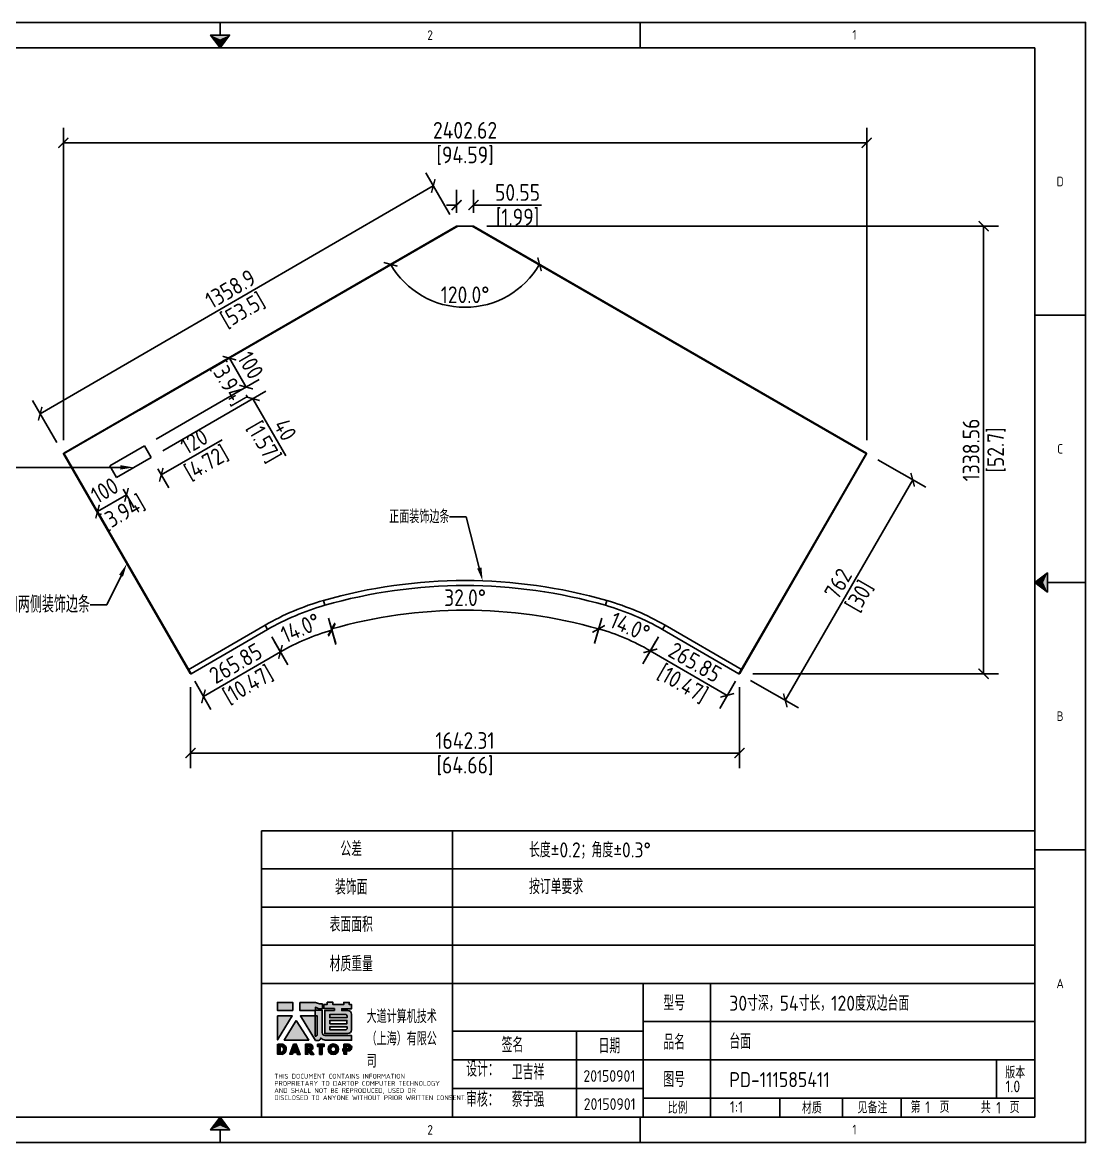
# Model space of a CAD drawing. Header units: millimetres. Extents: x 334 to 23266, y -22310 to 9660.
# Drawn here: x 1991 to 5171, y -5086 to -1735 of the extents above; entities that cross this region are included whole.
import ezdxf
from ezdxf import colors
from ezdxf.entities.mleader import LeaderData, LeaderLine
from ezdxf.enums import TextEntityAlignment as Align
from ezdxf.math import Vec2, Vec3

# ---------------------------------------------------------------- set-up
doc = ezdxf.new("R2010")
doc.units = ezdxf.units.MM
doc.header["$MEASUREMENT"] = 0
doc.layers.get('Defpoints').update_dxf_attribs({"color": 252})
for name, color, linetype in [('DIM', 2, 'Continuous'), ('TITLEBLOCK', 255, 'Continuous'), ('WORKSURFACE', 7, 'Continuous')]:
    doc.layers.add(name, color=color, linetype=linetype)
doc.styles.add('Dartop Text Style', font='gbenor.shx', dxfattribs={"bigfont": 'gbcbig.shx'})
doc.dimstyles.new('Dartop DIM Style', dxfattribs={"dimscale": 20, "dimtxt": 2.5, "dimasz": 1.5, "dimexe": 2.25, "dimexo": 2, "dimtad": 1, "dimdsep": 46, "dimtxsty": 'Dartop Text Style', "dimblk": 'ARCHTICK', "dimcen": 0.09, "dimadec": 1, "dimazin": 0, "dimtfac": 1, "dimtofl": 0, "dimtmove": 0, "dimatfit": 1, "dimfxl": 1, "dimtolj": 1, "dimtzin": 0, "dimarcsym": 0})

# ---------------------------------------------------------------- blocks, each defined once
blk = doc.blocks.new('*U5')
at = {"color": 254, "linetype": 'Continuous', "extrusion": (0, 0, -1)}
for points in [[(-17, 0.333), (-16.812, 0.25), (-17, 0.5)], [(-17, 0.333), (-17, 0.5), (-17.188, 0.25)], [(-17, 0.333), (-17.188, 0.25), (-16.812, 0.25)]]:
    blk.add_solid(points, dxfattribs=at)
blk = doc.blocks.new('*U4')
at = {"color": 254, "linetype": 'Continuous', "extrusion": (0, 0, -1)}
for points in [[(-33.167, 11), (-33, 11), (-33.25, 11.188)], [(-33.167, 11), (-33.25, 11.188), (-33.25, 10.812)], [(-33.167, 11), (-33.25, 10.812), (-33, 11)]]:
    blk.add_solid(points, dxfattribs=at)
blk = doc.blocks.new('*U6')
at = {"color": 254, "linetype": 'Continuous'}
for points in [[(17, 21.667), (17.188, 21.75), (16.812, 21.75)], [(17, 21.667), (16.812, 21.75), (17, 21.5)], [(17, 21.667), (17, 21.5), (17.188, 21.75)]]:
    blk.add_solid(points, dxfattribs=at)
blk = doc.blocks.new('dadao')
for p, q in [((48, 19.2), (44.9, 10.4)), ((44.9, 10.4), (51.2, 10.4)), ((51.2, 10.4), (48, 19.2))]:
    blk.add_line(p, q)
for points in [[(41.8, 121.6), (41.8, 143.7), (-0.4, 143.7), (-0.4, 121.6), (41.8, 121.6)], [(104.8, 122), (104.8, 130.3), (114.1, 126.3), (124.2, 126.3), (124.2, 139.6), (115.9, 139.6), (105.1, 143.9), (61.5, 143.9)], [(61.7, 144), (61.7, 121.3), (103.9, 121.3)], [(113.4, 38.7), (105.1, 38.7), (63, 106.5), (103.9, 106.5), (103.9, 120.9), (103.9, 121.3)], [(109.7, 53.6), (109.7, 106.2), (104.3, 106.2), (104.3, 50.4), (106.6, 50.4)], [(144.6, 94.4), (144.6, 84.8), (192, 84.8), (192, 94.1), (144.9, 94.1)], [(120.2, 45), (119.5, 45), (119.5, 44.6)], [(0, 28), (0, 0), (11.8, 0)], [(0.1, 28), (14, 28)], [(7.1, 21.8), (7.1, 6.1), (12, 6.1)], [(7.1, 21.8), (11.4, 21.8)], [(76.8, 28.2), (76.8, 0), (84.1, 0), (84.1, 11.1), (91.6, -0.1), (100.3, -0.1), (91.7, 11.1)], [(76.8, 28.2), (90.6, 28.2)], [(84, 22.7), (84, 15.3), (87.2, 15.3)], [(84, 22.7), (87.3, 22.7)], [(183.7, 0), (183.7, 9.6), (180.6, 9.6), (180.6, 14.9), (183.8, 14.9), (183.8, 28.1), (196.1, 28.1), (196.5, 28.1)], [(183.7, 0), (190.9, 0), (190.9, 9.6), (198.8, 9.6)], [(194.9, 22.3), (190.8, 22.3), (190.8, 15), (194.4, 15)]]:
    blk.add_lwpolyline(points)
blk.add_lwpolyline([(137.1, 144.2), (137.1, 137.9), (128.3, 137.9), (128.3, 126.5), (157.3, 126.5), (157.3, 121.5), (130.3, 121.5), (130.3, 57.5), (194.4, 57.5, 0.414214), (204.4, 67.5), (204.4, 111.3, 0.414214), (194.4, 121.3), (177.5, 121.3), (177.5, 126.3), (204.7, 126.3), (204.7, 137.7), (198.2, 137.7), (198.2, 143.9), (183.3, 143.9), (183.3, 138), (153, 138), (153, 144.2), (137.1, 144.2)], format="xyb", close=True)
for points in [[(-0.3, 106.2), (40.4, 106.2), (-0.3, 39.7), (-0.3, 106.2)], [(51.7, 94.1), (18.4, 39.3), (86.2, 39.3)], [(43.8, 28.2), (51.8, 28.2), (62.6, -0.1), (55, -0.1), (53.2, 5), (42.9, 5), (41.1, 0), (33.6, 0)], [(110, 28.1), (110, 21.9), (116, 21.9), (116, -0.1), (123.2, -0.1), (123.2, 22), (129.2, 22), (129.2, 28.1), (110, 28.1)]]:
    blk.add_lwpolyline(points, close=True)
for points in [[(104.8, 122), (123.4, 122), (123.4, 60, 0.414214), (131.4, 52), (204.8, 52), (204.8, 39.1), (131.7, 39.1)], [(144.3, 110.8), (144.3, 101.8), (192.3, 101.8), (192.3, 105.5, 0.414214), (187.3, 110.5), (144.3, 110.5)], [(144.6, 77), (144.6, 67.5), (187.6, 67.5, 0.414214), (192.6, 72.5), (192.6, 76.4), (144.6, 76.4)]]:
    blk.add_lwpolyline(points, format="xyb")
for radius in [14.5, 7.44]:
    blk.add_circle((154.2, 14.2), radius)
for centre, radius, start, end in [((99.2, 60.7), 12.6, 305.6399, 325.969), ((111.6, 46.7), 8.19, 282.9811, 347.6627), ((136, 61.7), 22.9, 226.7358, 259.3209), ((8.5, 13.9), 8.49, 294.2143, 69.7177), ((9.6, 14.2), 14.4, 278.6604, 72.3203), ((86.4, 19), 3.8, 282.527, 76.7196), ((88.6, 19.4), 8.95, 290.6073, 77.2124), ((193.7, 18.7), 3.8, 280.9891, 72.5513), ((195.7, 18.6), 9.51, 288.8959, 85.2442)]:
    blk.add_arc(centre, radius, start, end)
blk = doc.blocks.new('TitleBlock_Dartop')
for points in [[(2465.7, 419.1), (2420.2, 419.1), (2420.2, 395.3), (2465.7, 395.3)], [(2464.3, 378.7), (2420.3, 378.7), (2420.3, 306.9)], [(2476.5, 365.6), (2440.5, 306.4), (2513.7, 306.4)], [(2560.2, 294.3), (2539.4, 294.3), (2539.4, 287.7), (2545.9, 287.7), (2545.9, 263.9), (2553.7, 263.9), (2553.7, 287.7), (2560.2, 287.7)]]:
    blk.add_hatch(color=256).paths.add_polyline_path(points)
h = blk.add_hatch(color=256)
h.paths.add_polyline_path([(2533.8, 404.6), (2543.9, 400.3), (2554.8, 400.3), (2554.8, 414.7), (2545.8, 414.7), (2534.1, 419.3), (2487.3, 419.3), (2487.3, 395), (2532.8, 395), (2532.8, 394.5), (2532.8, 378.9), (2488.7, 378.9), (2534.1, 305.8), (2543.1, 305.8, 0.279375), (2549.7, 312.2), (2549.7, 312.5), (2550.5, 312.5, 0.143145), (2562.9, 306.2), (2641.8, 306.2), (2641.8, 320.1), (2562.5, 320.1, -0.414214), (2553.9, 328.7), (2553.9, 395.7), (2533.8, 395.7)])
h.paths.add_polyline_path([(2533.3, 378.6), (2539.1, 378.6), (2539.1, 321.8, -0.088936), (2535.7, 318.4), (2533.3, 318.4)], flags=16)
h = blk.add_hatch(color=256)
h.paths.add_polyline_path([(2641.7, 412.7), (2634.7, 412.7), (2634.7, 419.4), (2618.6, 419.4), (2618.6, 413), (2585.8, 413), (2585.8, 419.7), (2568.6, 419.7), (2568.6, 412.9), (2559.2, 412.9), (2559.2, 400.6), (2590.5, 400.6), (2590.5, 395.1), (2561.3, 395.1), (2561.3, 326.1), (2630.6, 326.1, 0.414214), (2641.4, 336.9), (2641.4, 384.2, 0.414214), (2630.6, 395), (2612.3, 395), (2612.3, 400.3), (2641.7, 400.3)])
h.paths.add_polyline_path([(2622.9, 383.3, -0.414214), (2628.3, 377.9), (2628.3, 373.9), (2576.5, 373.9), (2576.5, 383.3)], flags=16)
h.paths.add_polyline_path([(2628, 365.5), (2628, 355.5), (2576.8, 355.5), (2576.8, 365.5)], flags=16)
h.paths.add_polyline_path([(2628.7, 346.5), (2628.7, 342.2, -0.414214), (2623.3, 336.8), (2576.8, 336.8), (2576.8, 346.5)], flags=16)
h = blk.add_hatch(color=256)
h.paths.add_polyline_path([(2435.7, 294.1), (2420.6, 294.1), (2420.6, 264), (2433.3, 264, 0.793016)])
h.paths.add_polyline_path([(2433.6, 270.6), (2428.3, 270.6), (2428.3, 287.5), (2433, 287.5, -0.671361)], flags=16)
h = blk.add_hatch(color=256)
h.paths.add_polyline_path([(2476.6, 294.4), (2468, 294.4), (2456.9, 263.9), (2465.1, 263.9), (2467, 269.3), (2478, 269.3), (2480, 263.9), (2488.2, 263.9)])
h.paths.add_polyline_path([(2475.9, 275.1), (2469.1, 275.1), (2472.4, 284.7)], flags=16)
h = blk.add_hatch(color=256)
h.paths.add_polyline_path([(2518.4, 294.4), (2503.6, 294.4), (2503.6, 263.9), (2511.4, 263.9), (2511.4, 276), (2519.5, 263.8), (2529, 263.8), (2519.7, 275.9, 0.744055)])
h.paths.add_polyline_path([(2511.4, 280.5), (2511.4, 288.5), (2514.9, 288.5, -0.796809), (2514.8, 280.5)], flags=16)
h = blk.add_hatch(color=256)
h.paths.add_polyline_path([(2571.5, 279.3, 1), (2602.8, 279.3, 1)])
h.paths.add_polyline_path([(2595.2, 279.3, -1), (2579.1, 279.3, -1)], flags=16)
h = blk.add_hatch(color=256)
h.paths.add_polyline_path([(2632.8, 294.3), (2632.3, 294.3), (2619.1, 294.3), (2619.1, 280.1), (2615.6, 280.1), (2615.6, 274.3), (2619.1, 274.3), (2619.1, 264), (2626.8, 264), (2626.8, 274.4), (2635.3, 274.4, 0.812304)])
h.paths.add_polyline_path([(2626.7, 280.1), (2626.7, 288.1), (2631.1, 288.1, -0.778213), (2630.6, 280.1)], flags=16)
for p, q in [((0, 3350.4), (4761.2, 3350.4)), ((2248.5, 3312.3), (2248.5, 3350.4)), ((3504.9, 3274.2), (3504.9, 3350.4)), ((4837.4, 3350.4), (4761.2, 3350.4)), ((4837.4, 3274.2), (4837.4, 3350.4)), ((152.3, 3274.2), (4685.1, 3274.2)), ((4685.1, 3274.2), (4685.1, 76.1)), ((4837.4, 3274.2), (4837.4, 76.1)), ((4837.4, 2474.7), (4685.1, 2474.7)), ((4723.2, 1675.2), (4837.4, 1675.2)), ((2372.2, 76.1), (2372.2, 932.8)), ((4685.1, 932.8), (2372.2, 932.8)), ((2943.3, 932.8), (2943.3, 76.1)), ((4837.4, 875.7), (4685.1, 875.7)), ((4685.1, 818.6), (2372.2, 818.6)), ((4685.1, 704.3), (2372.2, 704.3)), ((4685.1, 590.1), (2372.2, 590.1)), ((4685.1, 475.9), (2372.2, 475.9)), ((3514.4, 76.1), (3514.4, 475.9)), ((3715.3, 133.3), (3715.3, 475.9)), ((3514.4, 361.7), (4685.1, 361.7)), ((2943.3, 333.1), (3514.4, 333.1)), ((3314.5, 333.1), (3314.5, 76.1)), ((2943.3, 247.5), (4685.1, 247.5)), ((4570.9, 133.3), (4570.9, 247.5)), ((2943.3, 161.8), (3514.4, 161.8)), ((3514.4, 133.3), (4685.1, 133.3)), ((3715.3, 76.1), (3715.3, 133.3)), ((3922.4, 76.1), (3922.4, 133.3)), ((4110.6, 76.1), (4110.6, 133.3)), ((4285.3, 76.1), (4285.3, 133.3)), ((4685.1, 76.1), (152.3, 76.1)), ((3504.9, 0), (3504.9, 76.1)), ((4837.4, 0), (4837.4, 76.1)), ((2248.5, 38.1), (2248.5, 0)), ((4761.2, 0), (0, 0)), ((4761.2, 0), (4837.4, 0))]:
    blk.add_line(p, q)
for points in [[(0, 3350.4), (4837.4, 3350.4), (4837.4, 0), (0, 0)], [(2248.5, 3274.2), (2277, 3312.3), (2219.9, 3312.3), (2248.5, 3274.2)], [(4685.1, 1675.2), (4723.2, 1703.7), (4723.2, 1646.6), (4685.1, 1675.2)], [(2248.5, 76.1), (2277, 38.1), (2219.9, 38.1), (2248.5, 76.1)]]:
    blk.add_lwpolyline(points, close=True)
for name, p, xscale, yscale, zscale in [('*U6', (-340.4, 0), 152.2888407109637, 152.2888407109637, 152.2888407109637), ('*U4', (-340.4, 0), 152.2888407109637, 152.2888407109637, 152.2888407109637), ('dadao', (2420.6, 264), 1.079866324957078, 1.079866324957078, 1.079866324957078), ('*U5', (-340.4, 0), 152.2888407109637, 152.2888407109637, 152.2888407109637)]:
    blk.add_blockref(name, p, dxfattribs=dict(xscale=xscale, yscale=yscale, zscale=zscale))
at = {"style": 'Dartop Text Style'}
for s, height, p in [('2', 28.6, (2876.7, 3312.3)), ('1', 28.6, (4146.1, 3313.2)), ('D', 28.6, (4761.2, 2874.5)), ('C', 28.6, (4761.2, 2074.9)), ('B', 28.6, (4761.2, 1275.4)), ('公差', 45, (2640.8, 878.3)), ('装饰面', 45, (2640.8, 764.4)), ('表面面积', 45, (2640.8, 652.7)), ('材质重量', 45, (2640.8, 534.5)), ('A', 28.6, (4761.2, 475.9)), ('型号', 45, (3606.7, 417.8)), ('签名', 45, (3123.1, 292.2)), ('日期', 45, (3413, 289.3)), ('品名', 45, (3606.7, 300.5)), ('图号', 45, (3606.7, 188.9)), ('版本', 35, (4626.9, 209.6)), ('比例', 35, (3617, 104.1)), ('材质', 35, (4018.6, 104.1)), ('第   页', 35, (4372, 106.5)), ('共   页', 35, (4581.8, 105.6)), ('2', 28.6, (2876.7, 38.1)), ('1', 28.6, (4146.1, 39))]:
    blk.add_text(s, height=height, dxfattribs=at).set_placement(p, align=Align.MIDDLE_CENTER)
for s, height, p in [('设计：', 45, (2984.8, 197)), ('THIS DOCUMENT CONTAINS INFORMATION', 14.277, (2410.7, 191.4)), ('PROPRIETARY TO DARTOP COMPUTER TECHNOLOGY', 14.277, (2410.7, 169.9)), ('AND SHALL NOT BE REPRODUCED, USED OR', 14.277, (2410.7, 148.5)), ('DISCLOSED TO ANYONE WITHOUT PRIOR WRITTEN CONSENT.', 14.277, (2410.7, 127.1)), ('审核：', 45, (2984.4, 107))]:
    blk.add_text(s, height=height, dxfattribs=at).set_placement(p)
at = {"insert": (2686.8, 397.4), "char_height": 40, "attachment_point": 1, "style": 'Dartop Text Style'}
blk.add_mtext_dynamic_manual_height_columns('大道计算机技术（上海）有限公司', width=235.338, gutter_width=1, heights=[0], dxfattribs=at)
at = {"style": 'Dartop Text Style'}
for tag, p, height in [('#公差', (3172.6, 852.9), 45), ('#装饰面', (3172.6, 743), 45), ('#表面面积', (3172.6, 626.8), 45), ('#材质重量', (3172.6, 506), 45), ('#型号', (3771.8, 394.4), 45), ('#品名', (3771.8, 280.3), 45), ('#设计', (3121.2, 188.5), 45), ('#图号', (3771.8, 165.8), 45), ('#版本', (4597.7, 150.5), 35), ('#审核', (3121.2, 106.9), 45), ('#比例', (3773.4, 89), 35), ('#材质', (4155.2, 87.2), 35), ('#INDEX', (4357.4, 88.3), 35), ('#PAGE', (4569.8, 86.7), 35)]:
    blk.add_attdef(tag, p, '', height=height, dxfattribs=at)
for tag, p in [('#设计日期', (3412.9, 181.7)), ('#审核日期', (3413.8, 97.7))]:
    blk.add_attdef(tag, text='', height=35, dxfattribs=at).set_placement(p, align=Align.CENTER)
blk = doc.blocks.new('_ArchTick')
at = {"color": 0, "linetype": 'ByBlock', "const_width": 0.15}
blk.add_lwpolyline([(-0.5, -0.5), (0.5, 0.5)], dxfattribs=at)
blk = doc.blocks.new('*D10')
at = {"layer": 'Defpoints', "color": 0, "transparency": 16777216}
for p in [(4516.1, -2095.6), (2113.5, -3024.6), (4516.1, -3024.6)]:
    blk.add_point(p, dxfattribs=at)
at = {"layer": 'DIM', "color": 0, "lineweight": -2, "transparency": 16777216}
for p, q in [((2113.5, -2984.6), (2113.5, -2050.6)), ((4516.1, -2984.6), (4516.1, -2050.6)), ((2113.5, -2095.6), (4516.1, -2095.6))]:
    blk.add_line(p, q, dxfattribs=at)
at = {"layer": 'DIM', "color": 0, "lineweight": -2, "transparency": 16777216, "xscale": 30, "yscale": 30, "zscale": 30, "rotation": 180}
blk.add_blockref('_ArchTick', (2113.5, -2095.6), dxfattribs=at)
at = {"layer": 'DIM', "color": 0, "lineweight": -2, "transparency": 16777216, "xscale": 30, "yscale": 30, "zscale": 30}
blk.add_blockref('_ArchTick', (4516.1, -2095.6), dxfattribs=at)
at = {"layer": 'DIM', "color": 0, "transparency": 16777216, "char_height": 50, "attachment_point": 5, "style": 'Dartop Text Style'}
for s, insert in [('\\A1;2402.62', (3314.8, -2058.1)), ('\\A1;[94.59]', (3314.8, -2134.2))]:
    blk.add_mtext(s, dxfattribs=dict(at, insert=insert))
blk = doc.blocks.new('*D11')
at = {"layer": 'Defpoints', "color": 0, "transparency": 16777216}
for p in [(3219.7, -2224.5), (3289.5, -2345), (2113.7, -3026.2)]:
    blk.add_point(p, dxfattribs=at)
at = {"layer": 'DIM', "color": 0, "lineweight": -2, "transparency": 16777216}
for p, q in [((3269.5, -2310.4), (3197.2, -2185.5)), ((2043.9, -2905.7), (3219.7, -2224.5)), ((2093.6, -2991.5), (2021.3, -2866.7))]:
    blk.add_line(p, q, dxfattribs=at)
at = {"layer": 'DIM', "color": 0, "lineweight": -2, "transparency": 16777216, "xscale": 30, "yscale": 30, "zscale": 30}
for p, rotation in [((3219.7, -2224.5), 30.08460492132359), ((2043.9, -2905.7), 210.0846049213236)]:
    blk.add_blockref('_ArchTick', p, dxfattribs=dict(at, rotation=rotation))
at = {"layer": 'DIM', "color": 0, "transparency": 16777216, "char_height": 50, "attachment_point": 5, "rotation": 30.0846, "style": 'Dartop Text Style'}
for s, insert in [('\\A1;1358.9', (2613, -2532.6)), ('\\A1;[53.5]', (2651.1, -2598.4))]:
    blk.add_mtext(s, dxfattribs=dict(at, insert=insert))
blk = doc.blocks.new('*D12')
at = {"layer": 'Defpoints', "color": 0, "transparency": 16777216}
for p in [(3340.1, -2281.6), (3289.5, -2345), (3340.1, -2345)]:
    blk.add_point(p, dxfattribs=at)
at = {"layer": 'DIM', "color": 0, "lineweight": -2, "transparency": 16777216}
for p, q in [((3289.5, -2305), (3289.5, -2236.6)), ((3340.1, -2305), (3340.1, -2236.6)), ((3289.5, -2281.6), (3259.5, -2281.6)), ((3340.1, -2281.6), (3543.5, -2281.6))]:
    blk.add_line(p, q, dxfattribs=at)
at = {"layer": 'DIM', "color": 0, "lineweight": -2, "transparency": 16777216, "xscale": 30, "yscale": 30, "zscale": 30}
blk.add_blockref('_ArchTick', (3289.5, -2281.6), dxfattribs=at)
at = {"layer": 'DIM', "color": 0, "lineweight": -2, "transparency": 16777216, "xscale": 30, "yscale": 30, "zscale": 30, "rotation": 180}
blk.add_blockref('_ArchTick', (3340.1, -2281.6), dxfattribs=at)
at = {"layer": 'DIM', "color": 0, "transparency": 16777216, "char_height": 50, "attachment_point": 5, "style": 'Dartop Text Style'}
for s, insert in [('\\A1;50.55', (3471.8, -2244.1)), ('\\A1;[1.99]', (3471.8, -2320.2))]:
    blk.add_mtext(s, dxfattribs=dict(at, insert=insert))
blk = doc.blocks.new('*D13')
at = {"layer": 'Defpoints', "color": 0, "transparency": 16777216}
for p in [(3289.5, -2345), (3340.1, -2345), (3226.8, -2572.1), (2114.4, -3023.4), (4515.2, -3023.4)]:
    blk.add_point(p, dxfattribs=at)
at = {"layer": 'DIM', "color": 0, "lineweight": -2, "transparency": 16777216}
blk.add_arc((3314.8, -2330.4), 257.2, 210, 330, dxfattribs=at)
at = {"layer": 'DIM', "color": 0, "lineweight": -2, "transparency": 16777216, "xscale": 30, "yscale": 30, "zscale": 30}
for p, rotation in [((3092, -2459), 119.9999999999831), ((3537.6, -2459), 59.99999999996333)]:
    blk.add_blockref('_ArchTick', p, dxfattribs=dict(at, rotation=rotation))
at = {"layer": 'DIM', "color": 0, "transparency": 16777216, "insert": (3314.8, -2550.1), "char_height": 50, "attachment_point": 5, "style": 'Dartop Text Style'}
blk.add_mtext('\\A1;120.0°', dxfattribs=at)
blk = doc.blocks.new('*D14')
at = {"layer": 'Defpoints', "color": 0, "transparency": 16777216}
for p in [(2716.4, -3538.5), (2762.6, -3618.3), (2486.2, -3671.4)]:
    blk.add_point(p, dxfattribs=at)
at = {"layer": 'DIM', "color": 0, "lineweight": -2, "transparency": 16777216}
for p, q in [((2736.4, -3573.1), (2785.1, -3657.3)), ((2532.3, -3751.3), (2762.6, -3618.3)), ((2506.2, -3706), (2554.8, -3790.2))]:
    blk.add_line(p, q, dxfattribs=at)
at = {"layer": 'DIM', "color": 0, "lineweight": -2, "transparency": 16777216, "xscale": 30, "yscale": 30, "zscale": 30}
for p, rotation in [((2762.6, -3618.3), 29.99999999993414), ((2532.3, -3751.3), 209.9999999999341)]:
    blk.add_blockref('_ArchTick', p, dxfattribs=dict(at, rotation=rotation))
at = {"layer": 'DIM', "color": 0, "transparency": 16777216, "char_height": 50, "attachment_point": 5, "rotation": 30, "style": 'Dartop Text Style'}
for s, insert in [('\\A1;265.85', (2628.7, -3652.3)), ('\\A1;[10.47]', (2666.7, -3718.2))]:
    blk.add_mtext(s, dxfattribs=dict(at, insert=insert))
blk = doc.blocks.new('*D15')
at = {"layer": 'Defpoints', "color": 0, "transparency": 16777216}
for p in [(3913.2, -3538.5), (4143.4, -3671.4), (4099.1, -3748.1)]:
    blk.add_point(p, dxfattribs=at)
at = {"layer": 'DIM', "color": 0, "lineweight": -2, "transparency": 16777216}
for p, q in [((3893.2, -3573.1), (3846.4, -3654.1)), ((3868.9, -3615.2), (4099.1, -3748.1)), ((4123.4, -3706), (4076.6, -3787.1))]:
    blk.add_line(p, q, dxfattribs=at)
at = {"layer": 'DIM', "color": 0, "lineweight": -2, "transparency": 16777216, "xscale": 30, "yscale": 30, "zscale": 30}
for p, rotation in [((3868.9, -3615.2), 150.0000000000659), ((4099.1, -3748.1), 330.0000000000659)]:
    blk.add_blockref('_ArchTick', p, dxfattribs=dict(at, rotation=rotation))
at = {"layer": 'DIM', "color": 0, "transparency": 16777216, "char_height": 50, "attachment_point": 5, "rotation": 330, "style": 'Dartop Text Style'}
for s, insert in [('\\A1;265.85', (4002.7, -3649.2)), ('\\A1;[10.47]', (3964.7, -3715))]:
    blk.add_mtext(s, dxfattribs=dict(at, insert=insert))
blk = doc.blocks.new('*D16')
at = {"layer": 'Defpoints', "color": 0, "transparency": 16777216}
for p in [(4515.2, -3023.4), (4653.7, -3103.4), (4134.2, -3683.3)]:
    blk.add_point(p, dxfattribs=at)
at = {"layer": 'DIM', "color": 0, "lineweight": -2, "transparency": 16777216}
for p, q in [((4549.8, -3043.4), (4692.6, -3125.9)), ((4272.7, -3763.3), (4653.7, -3103.4)), ((4168.8, -3703.3), (4311.7, -3785.8))]:
    blk.add_line(p, q, dxfattribs=at)
at = {"layer": 'DIM', "color": 0, "lineweight": -2, "transparency": 16777216, "xscale": 30, "yscale": 30, "zscale": 30}
for p, rotation in [((4653.7, -3103.4), 60.00049626370129), ((4272.7, -3763.3), 240.0004962637013)]:
    blk.add_blockref('_ArchTick', p, dxfattribs=dict(at, rotation=rotation))
at = {"layer": 'DIM', "color": 0, "transparency": 16777216, "char_height": 50, "attachment_point": 5, "rotation": 60.0005, "style": 'Dartop Text Style'}
for s, insert in [('\\A1;762', (4430.7, -3414.6)), ('\\A1;[30]', (4496.6, -3452.6))]:
    blk.add_mtext(s, dxfattribs=dict(at, insert=insert))
blk = doc.blocks.new('*D17')
at = {"layer": 'Defpoints', "color": 0, "transparency": 16777216}
for p in [(3340.1, -2345), (4865.9, -2345), (4135.7, -3683.5)]:
    blk.add_point(p, dxfattribs=at)
at = {"layer": 'DIM', "color": 0, "lineweight": -2, "transparency": 16777216}
for p, q in [((3380.1, -2345), (4910.9, -2345)), ((4865.9, -3683.5), (4865.9, -2345)), ((4175.7, -3683.5), (4910.9, -3683.5))]:
    blk.add_line(p, q, dxfattribs=at)
at = {"layer": 'DIM', "color": 0, "lineweight": -2, "transparency": 16777216, "xscale": 30, "yscale": 30, "zscale": 30}
for p, rotation in [((4865.9, -2345), 90), ((4865.9, -3683.5), 270)]:
    blk.add_blockref('_ArchTick', p, dxfattribs=dict(at, rotation=rotation))
at = {"layer": 'DIM', "color": 0, "transparency": 16777216, "char_height": 50, "attachment_point": 5, "rotation": 90, "style": 'Dartop Text Style'}
for s, insert in [('\\A1;1338.56', (4828.4, -3014.3)), ('\\A1;[52.7]', (4904.4, -3014.3))]:
    blk.add_mtext(s, dxfattribs=dict(at, insert=insert))
blk = doc.blocks.new('*D18')
at = {"layer": 'Defpoints', "color": 0, "transparency": 16777216}
for p in [(2272, -3096.4), (2185.4, -3146.4), (2215.5, -3198.5)]:
    blk.add_point(p, dxfattribs=at)
at = {"layer": 'DIM', "color": 0, "lineweight": -2, "transparency": 16777216}
for p, q in [((2302.1, -3148.5), (2215.5, -3198.5)), ((2292, -3131), (2324.6, -3187.5)), ((2205.4, -3181), (2238, -3237.5))]:
    blk.add_line(p, q, dxfattribs=at)
at = {"layer": 'DIM', "color": 0, "lineweight": -2, "transparency": 16777216, "xscale": 30, "yscale": 30, "zscale": 30}
for p, rotation in [((2302.1, -3148.5), 30.00000000003235), ((2215.5, -3198.5), 210.0000000000324)]:
    blk.add_blockref('_ArchTick', p, dxfattribs=dict(at, rotation=rotation))
at = {"layer": 'DIM', "color": 0, "transparency": 16777216, "insert": (2258.8, -3173.5), "char_height": 50, "attachment_point": 5, "rotation": 30, "style": 'Dartop Text Style'}
blk.add_mtext('\\A1;100\\P [3.94]', dxfattribs=at)
blk = doc.blocks.new('*D19')
at = {"layer": 'Defpoints', "color": 0, "transparency": 16777216}
for p in [(2376, -3036.4), (2272, -3096.4), (2406, -3088.5)]:
    blk.add_point(p, dxfattribs=at)
at = {"layer": 'DIM', "color": 0, "lineweight": -2, "transparency": 16777216}
for p, q in [((2406, -3088.5), (2587.9, -2983.5)), ((2396, -3071), (2428.5, -3127.5)), ((2302.1, -3148.5), (2276.1, -3163.5)), ((2292, -3131), (2324.6, -3187.5))]:
    blk.add_line(p, q, dxfattribs=at)
at = {"layer": 'DIM', "color": 0, "lineweight": -2, "transparency": 16777216, "xscale": 30, "yscale": 30, "zscale": 30}
for p, rotation in [((2406, -3088.5), 209.9999999999936), ((2302.1, -3148.5), 29.99999999999365)]:
    blk.add_blockref('_ArchTick', p, dxfattribs=dict(at, rotation=rotation))
at = {"layer": 'DIM', "color": 0, "transparency": 16777216, "char_height": 50, "attachment_point": 5, "rotation": 30, "style": 'Dartop Text Style'}
for s, insert in [('\\A1;120', (2504.2, -2988.5)), ('\\A1;[4.72]', (2542.2, -3054.4))]:
    blk.add_mtext(s, dxfattribs=dict(at, insert=insert))
blk = doc.blocks.new('*D20')
at = {"layer": 'Defpoints', "color": 0, "transparency": 16777216}
for p in [(2680, -2860.9), (2356, -3001.8), (2376, -3036.4)]:
    blk.add_point(p, dxfattribs=at)
at = {"layer": 'DIM', "color": 0, "lineweight": -2, "transparency": 16777216}
for p, q in [((2390.6, -2981.8), (2699, -2803.7)), ((2660, -2826.2), (2645, -2800.2)), ((2410.6, -3016.4), (2719, -2838.4)), ((2680, -2860.9), (2778.8, -3031.9))]:
    blk.add_line(p, q, dxfattribs=at)
at = {"layer": 'DIM', "color": 0, "lineweight": -2, "transparency": 16777216, "xscale": 30, "yscale": 30, "zscale": 30}
for p, rotation in [((2660, -2826.2), 299.9999999999941), ((2680, -2860.9), 119.9999999999941)]:
    blk.add_blockref('_ArchTick', p, dxfattribs=dict(at, rotation=rotation))
at = {"layer": 'DIM', "color": 0, "transparency": 16777216, "char_height": 50, "attachment_point": 5, "rotation": 300, "style": 'Dartop Text Style'}
for s, insert in [('\\A1;[1.57]', (2711, -2991.6)), ('\\A1;40', (2776.9, -2953.6))]:
    blk.add_mtext(s, dxfattribs=dict(at, insert=insert))
blk = doc.blocks.new('*D21')
at = {"layer": 'Defpoints', "color": 0, "transparency": 16777216}
for p in [(2610, -2739.6), (2306, -2915.2), (2356, -3001.8)]:
    blk.add_point(p, dxfattribs=at)
at = {"layer": 'DIM', "color": 0, "lineweight": -2, "transparency": 16777216}
for p, q in [((2340.6, -2895.2), (2649, -2717.1)), ((2660, -2826.2), (2610, -2739.6)), ((2390.6, -2981.8), (2699, -2803.7))]:
    blk.add_line(p, q, dxfattribs=at)
at = {"layer": 'DIM', "color": 0, "lineweight": -2, "transparency": 16777216, "xscale": 30, "yscale": 30, "zscale": 30}
for p, rotation in [((2610, -2739.6), 119.9999999999852), ((2660, -2826.2), 299.9999999999852)]:
    blk.add_blockref('_ArchTick', p, dxfattribs=dict(at, rotation=rotation))
at = {"layer": 'DIM', "color": 0, "transparency": 16777216, "insert": (2635, -2782.9), "char_height": 50, "attachment_point": 5, "rotation": 300, "style": 'Dartop Text Style'}
blk.add_mtext('\\A1;100\\P [3.94]', dxfattribs=at)
blk = doc.blocks.new('*D22')
at = {"layer": 'Defpoints', "color": 0, "transparency": 16777216}
for p in [(2493.4, -3683.3), (4135.7, -3683.5), (4135.7, -3920.8)]:
    blk.add_point(p, dxfattribs=at)
at = {"layer": 'DIM', "color": 0, "lineweight": -2, "transparency": 16777216}
for p, q in [((2493.4, -3723.3), (2493.4, -3965.8)), ((4135.7, -3723.5), (4135.7, -3965.8)), ((2493.4, -3920.8), (4135.7, -3920.8))]:
    blk.add_line(p, q, dxfattribs=at)
at = {"layer": 'DIM', "color": 0, "lineweight": -2, "transparency": 16777216, "xscale": 30, "yscale": 30, "zscale": 30, "rotation": 180}
blk.add_blockref('_ArchTick', (2493.4, -3920.8), dxfattribs=at)
at = {"layer": 'DIM', "color": 0, "lineweight": -2, "transparency": 16777216, "xscale": 30, "yscale": 30, "zscale": 30}
blk.add_blockref('_ArchTick', (4135.7, -3920.8), dxfattribs=at)
at = {"layer": 'DIM', "color": 0, "transparency": 16777216, "char_height": 50, "attachment_point": 5, "style": 'Dartop Text Style'}
for s, insert in [('\\A1;1642.31', (3314.5, -3883.3)), ('\\A1;[64.66]', (3314.5, -3959.4))]:
    blk.add_mtext(s, dxfattribs=dict(at, insert=insert))
blk = doc.blocks.new('*D135')
at = {"layer": 'Defpoints', "color": 0, "transparency": 16777216}
for p in [(2895, -3478.8), (2723.9, -3551.4), (2863.3, -3570.6), (3104.9, -4211.3)]:
    blk.add_point(p, dxfattribs=at)
at = {"layer": 'DIM', "color": 0, "lineweight": -2, "transparency": 16777216}
for p, q in [((2906, -3517.2), (2928.7, -3596.3)), ((2743.9, -3586), (2785.1, -3657.3))]:
    blk.add_line(p, q, dxfattribs=at)
blk.add_arc((3104.9, -4211.3), 684.7, 105.9883, 120, dxfattribs=at)
at = {"layer": 'DIM', "color": 0, "lineweight": -2, "transparency": 16777216, "xscale": 30, "yscale": 30, "zscale": 30}
for p, rotation in [((2916.3, -3553.1), 15.98830675342737), ((2762.6, -3618.3), 210.0000000000022)]:
    blk.add_blockref('_ArchTick', p, dxfattribs=dict(at, rotation=rotation))
at = {"layer": 'DIM', "color": 0, "transparency": 16777216, "insert": (2822.8, -3546.5), "char_height": 50, "attachment_point": 5, "rotation": 22.9942, "style": 'Dartop Text Style'}
blk.add_mtext('\\A1;14.0°', dxfattribs=at)
blk = doc.blocks.new('*D136')
at = {"layer": 'Defpoints', "color": 0, "transparency": 16777216}
for p in [(2895, -3478.8), (3734.6, -3478.8), (3449.5, -3499.9), (3314.8, -4943.8)]:
    blk.add_point(p, dxfattribs=at)
at = {"layer": 'DIM', "color": 0, "lineweight": -2, "transparency": 16777216}
for p, q in [((2906, -3517.2), (2927.8, -3593)), ((3723.6, -3517.2), (3701.9, -3593))]:
    blk.add_line(p, q, dxfattribs=at)
blk.add_arc((3314.8, -4943.8), 1450.2, 74.0117, 105.9883, dxfattribs=at)
at = {"layer": 'DIM', "color": 0, "lineweight": -2, "transparency": 16777216, "xscale": 30, "yscale": 30, "zscale": 30}
for p, rotation in [((2915.4, -3549.7), 195.9883067534273), ((3714.3, -3549.7), 344.0116932465727)]:
    blk.add_blockref('_ArchTick', p, dxfattribs=dict(at, rotation=rotation))
at = {"layer": 'DIM', "color": 0, "transparency": 16777216, "insert": (3314.8, -3456.1), "char_height": 50, "attachment_point": 5, "style": 'Dartop Text Style'}
blk.add_mtext('\\A1;32.0°', dxfattribs=at)
blk = doc.blocks.new('*D137')
at = {"layer": 'Defpoints', "color": 0, "transparency": 16777216}
for p in [(3734.6, -3478.8), (3905.7, -3551.4), (3819.4, -3588.8), (3524.7, -4211.3)]:
    blk.add_point(p, dxfattribs=at)
at = {"layer": 'DIM', "color": 0, "lineweight": -2, "transparency": 16777216}
for p, q in [((3723.6, -3517.2), (3702, -3592.4)), ((3885.7, -3586), (3846.6, -3653.8))]:
    blk.add_line(p, q, dxfattribs=at)
blk.add_arc((3524.7, -4211.3), 688.8, 60, 74.0117, dxfattribs=at)
at = {"layer": 'DIM', "color": 0, "lineweight": -2, "transparency": 16777216, "xscale": 30, "yscale": 30, "zscale": 30}
for p, rotation in [((3714.4, -3549.2), 164.0116932465727), ((3869.1, -3614.8), 329.9999999999978)]:
    blk.add_blockref('_ArchTick', p, dxfattribs=dict(at, rotation=rotation))
at = {"layer": 'DIM', "color": 0, "transparency": 16777216, "insert": (3808.4, -3542.8), "char_height": 50, "attachment_point": 5, "rotation": 337.0058, "style": 'Dartop Text Style'}
blk.add_mtext('\\A1;14.0°', dxfattribs=at)

msp = doc.modelspace()

# ---------------------------------------------------------------- linework, layer by layer
at = {"layer": 'WORKSURFACE', "color": 7, "linetype": 'Continuous'}
for p, q in [((3293.544, -2344.97), (2113.692, -3026.157)), ((3289.531, -2344.97), (2114.427, -3023.416)), ((3289.531, -2344.97), (3340.077, -2344.97)), ((4515.916, -3026.157), (3336.077, -2344.97)), ((4515.181, -3023.416), (3340.077, -2344.97)), ((2113.692, -3026.157), (2492.686, -3682.593)), ((2114.427, -3023.416), (2495.427, -3683.328)), ((4134.187, -3683.331), (4515.181, -3023.416)), ((4136.919, -3682.599), (4515.916, -3026.157)), ((2895.032, -3478.795), (2890.911, -3464.414)), ((3734.576, -3478.795), (3738.697, -3464.414)), ((2486.209, -3671.375), (2716.437, -3538.452)), ((2723.918, -3551.408), (2716.437, -3538.452)), ((3905.69, -3551.408), (3913.17, -3538.452)), ((3913.17, -3538.452), (4143.399, -3671.375)), ((2495.427, -3683.328), (2723.918, -3551.408)), ((3905.69, -3551.408), (4134.187, -3683.331))]:
    msp.add_line(p, q, dxfattribs=at)
at = {"layer": 'WORKSURFACE'}
for p, q in [((2252.033, -3061.757), (2355.956, -3001.757)), ((2355.956, -3001.757), (2375.956, -3036.398)), ((2375.956, -3036.398), (2272.033, -3096.398)), ((2272.033, -3096.398), (2252.033, -3061.757))]:
    msp.add_line(p, q, dxfattribs=at)
at = {"layer": 'WORKSURFACE', "color": 7, "linetype": 'Continuous'}
for centre, radius, start, end in [((2115.43, -3025.154), 2.007, 120, 210), ((4514.176, -3025.148), 2, 330, 59.857145), ((3314.804, -4943.844), 1538.961, 74.011693, 105.988307), ((3314.804, -4943.844), 1524, 74.011693, 105.988307), ((3104.918, -4211.32), 776.961, 105.988307, 120), ((3104.918, -4211.32), 762, 105.988307, 120), ((3524.69, -4211.32), 762, 60, 74.011693), ((3524.69, -4211.32), 776.961, 60, 74.011693), ((2494.423, -3681.59), 2.007, 209.99491, 300), ((4135.187, -3681.599), 2, 240, 330.010164)]:
    msp.add_arc(centre, radius, start, end, dxfattribs=at)

# ---------------------------------------------------------------- block references
at = {"layer": 'TITLEBLOCK'}
msp.add_blockref('TitleBlock_Dartop', (333.578, -5085.802), dxfattribs=at).add_auto_attribs({'#版本': '1.0', '#审核日期': '20150901', '#设计日期': '20150901', '#审核': '蔡宇强', '#设计': '卫吉祥', '#PAGE': '1', '#INDEX': '1', '#材质': '见备注', '#比例': '1:1', '#图号': 'PD-111585411', '#品名': '台面', '#型号': '30寸深，54寸长，120度双边台面', '#装饰面': '按订单要求', '#公差': '长度%%P0.2；角度%%P0.3%%D'})

# ---------------------------------------------------------------- dimensions: what is measured, and where the dimension line sits
at = {"layer": 'DIM'}
for p1, p2, distance, picture, middle in [((2113.492, -3024.635), (4516.108, -3024.633), 928.985, '*D10', (3314.8, -2095.648)), ((2113.692, -3026.157), (3289.531, -2344.97), 139.262, '*D11', (2631.803, -2565.062)), ((3289.531, -2344.97), (3340.077, -2344.97), 63.346, '*D12', (3471.773, -2281.624)), ((2355.956, -3001.757), (2375.956, -3036.398), 351.092, '*D20', (2744.385, -2972.353)), ((2272.033, -3096.398), (2375.956, -3036.398), -60.175, '*D19', (2522.957, -3021.011)), ((4134.187, -3683.331), (4515.18, -3023.418), -159.922, '*D16', (4463.181, -3433.335)), ((2486.2087, -3671.3747), (2716.4375, -3538.4521), -92.2375, '*D14', (2647.4418, -3684.7934)), ((3913.17, -3538.452), (4143.399, -3671.375), -88.592, '*D15', (3983.989, -3681.636))]:
    dim = msp.add_aligned_dim(p1=p1, p2=p2, distance=distance, dimstyle='Dartop DIM Style', override={"dimscale": 20, "dimpost": '\\X'}, dxfattribs=at)
    dim.commit()
    dim.dimension.update_dxf_attribs({"geometry": picture, "text_midpoint": middle})
dim = msp.add_angular_dim_2l(base=(3226.824, -2572.1), line1=((4515.181, -3023.416), (3340.077, -2344.97)), line2=((3289.531, -2344.97), (2114.427, -3023.416)), dimstyle='Dartop DIM Style', override={"dimscale": 20, "dimpost": '\\X'}, dxfattribs=at)
dim.commit()
dim.dimension.update_dxf_attribs({"geometry": '*D13', "text_midpoint": (3314.804, -2550.114)})
dim = msp.add_linear_dim(base=(4865.859, -2344.97), p1=(4135.705, -3683.531), p2=(3340.077, -2344.97), angle=90, dimstyle='Dartop DIM Style', override={"dimscale": 20, "dimpost": '\\X'}, dxfattribs=at)
dim.commit()
dim.dimension.update_dxf_attribs({"geometry": '*D17', "text_midpoint": (4865.859, -3014.25)})
for base, p1, p2, angle, picture, middle in [((2610.01, -2739.608), (2355.956, -3001.757), (2305.956, -2915.154), 120, '*D21', (2635.01, -2782.909)), ((2215.518, -3198.511), (2272.033, -3096.398), (2185.43, -3146.398), 210, '*D18', (2258.819, -3173.511))]:
    dim = msp.add_linear_dim(base=base, p1=p1, p2=p2, angle=angle, dimstyle='Dartop DIM Style', override={"dimscale": 20, "dimpost": '\\X'}, dxfattribs=at)
    dim.commit()
    dim.dimension.update_dxf_attribs({"geometry": picture, "text_midpoint": middle, "dimtype": 161})
for base, center, p1, p2, picture, middle in [((3449.503, -3499.901), (3314.804, -4943.844), (3734.576, -3478.795), (2895.032, -3478.795), '*D136', (3314.804, -3456.132)), ((2863.345, -3570.626), (3104.918, -4211.32), (2895.032, -3478.795), (2723.918, -3551.408), '*D135', (2822.791, -3546.481)), ((3819.364, -3588.761), (3524.69, -4211.32), (3905.69, -3551.408), (3734.576, -3478.795), '*D137', (3808.4, -3542.751))]:
    dim = msp.add_angular_dim_3p(base=base, center=center, p1=p1, p2=p2, dimstyle='Dartop DIM Style', override={"dimpost": '\\X'}, dxfattribs=at)
    dim.commit()
    dim.dimension.update_dxf_attribs({"geometry": picture, "text_midpoint": middle})
dim = msp.add_linear_dim(base=(4135.705, -3920.828), p1=(2493.394, -3683.312), p2=(4135.705, -3683.531), dimstyle='Dartop DIM Style', override={"dimscale": 20, "dimpost": '\\X'}, dxfattribs=at)
dim.commit()
dim.dimension.update_dxf_attribs({"geometry": '*D22', "text_midpoint": (3314.549, -3920.828)})

# ---------------------------------------------------------------- leaders
ml = msp.add_multileader_mtext('Standard', dxfattribs=at)
ml.set_content('LOGO开孔', color=256, style='Dartop Text Style')
ml.set_leader_properties()
ml.build(insert=Vec2(0, 0))
ml.multileader.update_dxf_attribs({"dogleg_length": 0.36, "arrow_head_size": 40})
ctx = ml.context
ctx.base_point, ctx.char_height, ctx.arrow_head_size, ctx.landing_gap_size, ctx.plane_origin = Vec3(1685.173, -3066.398), 50, 40, 0.09, Vec3(2323.994, -3066.398)
ctx.text_align_type = 2
notes = []
notes.append((ctx, [(0, (1, 1, 0), (1929.156, -3066.398), (-1, 0), 50.298, [(0, [(2323.994, -3066.398)], 0, [])])]))
ctx.mtext.insert, ctx.mtext.alignment, ctx.mtext.flow_direction = Vec3(1878.768, -3039.743), 3, 5
ml = msp.add_multileader_mtext('Standard', dxfattribs=at)
ml.set_content('正面装饰边条', color=256, style='Dartop Text Style')
ml.set_leader_properties()
ml.build(insert=Vec2(0, 0))
ml.multileader.update_dxf_attribs({"dogleg_length": 0.36, "arrow_head_size": 40})
ctx = ml.context
ctx.base_point, ctx.char_height, ctx.arrow_head_size, ctx.landing_gap_size, ctx.plane_origin = Vec3(3097.676, -3214.695), 40, 40, 0.09, Vec3(3595.516, -3053.458)
ctx.text_align_type = 2
notes.append((ctx, [(0, (1, 1, 0), (3318.448, -3214.695), (-1, 0), 50.298, [(0, [(3367.404, -3405.783)], 0, [])])]))
ctx.mtext.insert, ctx.mtext.alignment, ctx.mtext.flow_direction = Vec3(3268.06, -3193.372), 3, 5
ml = msp.add_multileader_mtext('Standard', dxfattribs=at)
ml.set_content('背部和两侧装饰边条', color=256, style='Dartop Text Style')
ml.set_leader_properties()
ml.build(insert=Vec2(0, 0))
ml.multileader.update_dxf_attribs({"dogleg_length": 0.36, "arrow_head_size": 40})
ctx = ml.context
ctx.base_point, ctx.char_height, ctx.arrow_head_size, ctx.landing_gap_size, ctx.plane_origin = Vec3(1870.946, -3477.628), 50, 40, 0.09, Vec3(2520.551, -3316.39)
ctx.text_align_type = 2
notes.append((ctx, [(0, (1, 1, 0), (2243.483, -3477.628), (-1, 0), 50.298, [(0, [(2303.189, -3354.375)], 0, [])])]))
ctx.mtext.insert, ctx.mtext.alignment, ctx.mtext.flow_direction = Vec3(2193.095, -3450.698), 3, 5
for ctx, leaders in notes:
    for number, flags, end, landing, length, lines in leaders:
        leader = LeaderData()
        leader.index, (leader.has_last_leader_line, leader.has_dogleg_vector, leader.attachment_direction) = number, flags
        leader.last_leader_point, leader.dogleg_vector, leader.dogleg_length = Vec3(end), Vec3(landing), length
        for number, points, colour, breaks in lines:
            line = LeaderLine()
            line.index, line.vertices, line.color, line.breaks = number, Vec3.list(points), colors.encode_raw_color(colour), breaks
            leader.lines.append(line)
        ctx.leaders.append(leader)

doc.saveas('drawing.dxf')
